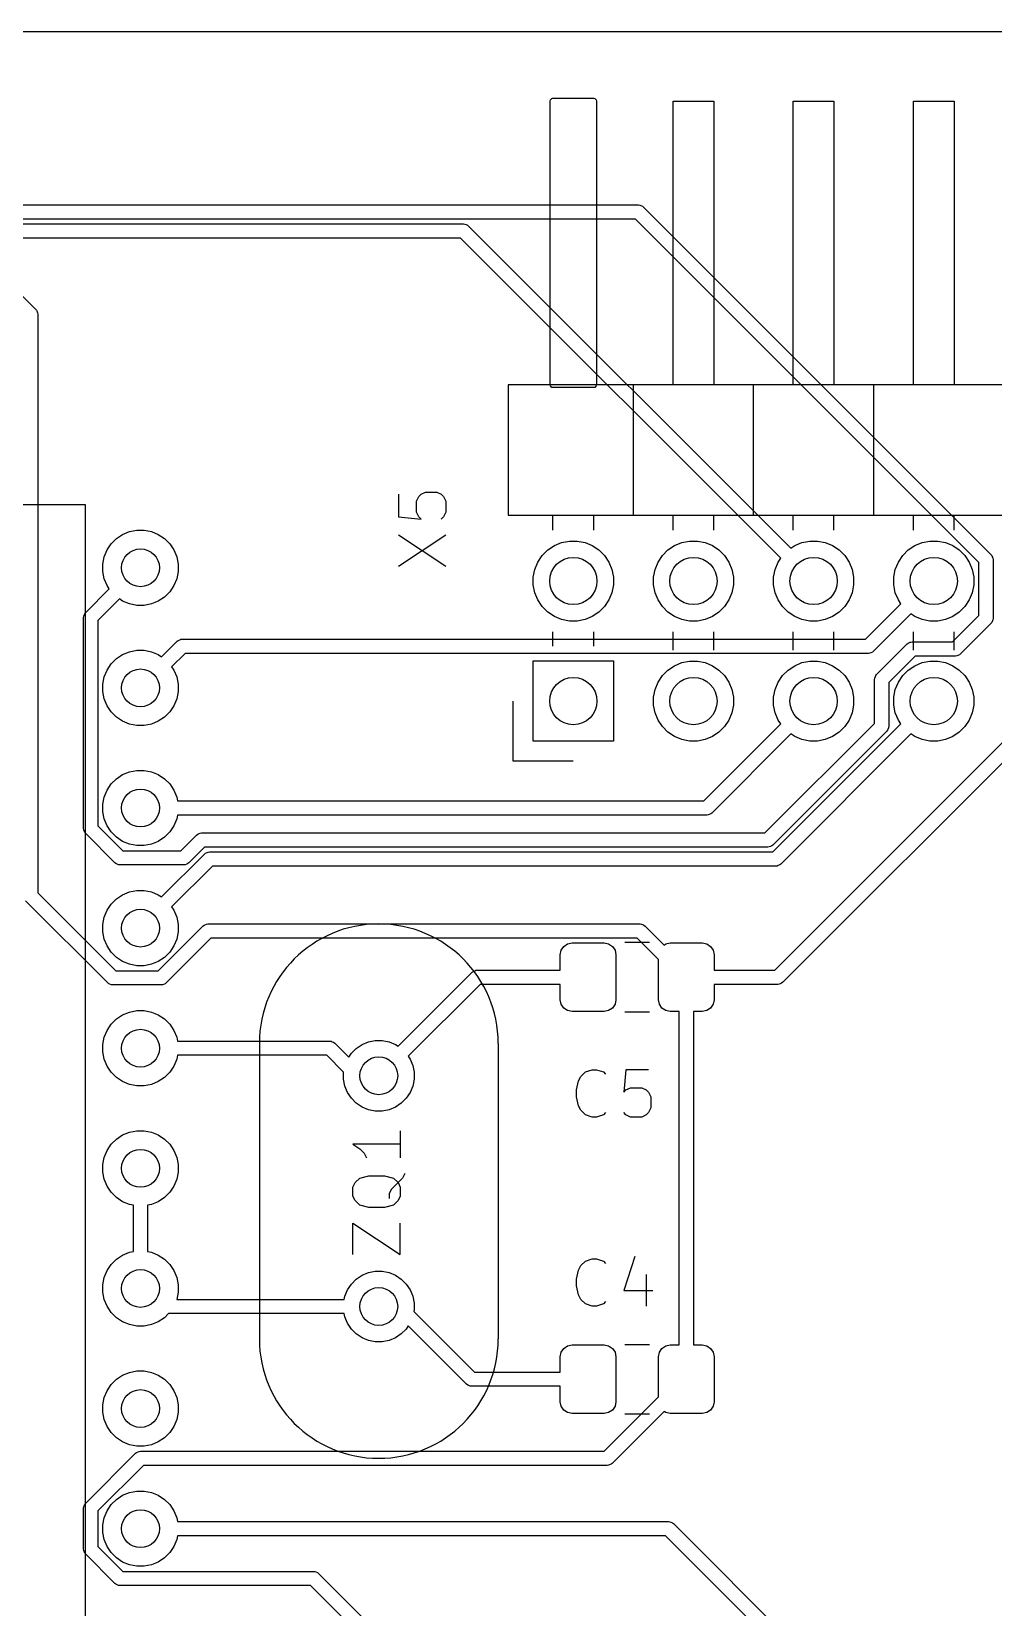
# Model space of a CAD drawing. Extents: x 119.8 to 199.8, y -185.2 to -95.2.
# Drawn here: x 162.95 to 183.29, y -128.49 to -95.16 of the extents above; entities that cross this region are included whole.
import ezdxf

# ---------------------------------------------------------------- set-up
doc = ezdxf.new("R2010")
doc.units = 0
doc.layers.add('BLACK', color=7, linetype='CONTINUOUS')

msp = doc.modelspace()

# ---------------------------------------------------------------- linework, layer by layer
at = {"layer": 'BLACK', "linetype": 'CONTINUOUS'}
for p, q in [((119.7556, -95.1644), (199.7556, -95.1644)), ((173.9156, -96.6344), (173.920167, -96.611439)), ((173.9156, -102.6344), (173.9156, -96.6344)), ((173.920167, -96.611439), (173.952639, -96.578967)), ((173.952639, -96.578967), (173.9756, -96.5744)), ((173.9756, -96.5744), (174.8356, -96.5744)), ((174.8356, -96.5744), (174.858561, -96.578967)), ((174.858561, -96.578967), (174.891033, -96.611439)), ((174.891033, -96.611439), (174.8956, -96.6344)), ((174.8956, -96.6344), (174.8956, -102.6344)), ((176.5156, -96.6344), (177.3756, -96.6344)), ((176.5156, -102.6344), (176.5156, -96.6344)), ((177.3756, -96.6344), (177.3756, -102.6344)), ((179.0556, -96.6344), (179.9156, -96.6344)), ((179.0556, -102.6344), (179.0556, -96.6344)), ((179.9156, -96.6344), (179.9156, -102.6344)), ((181.5956, -96.6344), (182.4556, -96.6344)), ((181.5956, -102.6344), (181.5956, -96.6344)), ((182.4556, -96.6344), (182.4556, -102.6344)), ((150.8584, -98.8316), (175.782112, -98.8316)), ((175.782112, -98.8316), (175.811376, -98.834482)), ((175.811376, -98.834482), (175.833773, -98.843759)), ((175.833773, -98.843759), (175.865447, -98.856879)), ((175.865447, -98.856879), (175.888178, -98.875534)), ((175.888178, -98.875534), (183.234266, -106.221622)), ((175.71998, -99.1316), (150.920532, -99.1316)), ((159.808166, -99.2342), (172.0854, -99.2342)), ((172.0854, -99.2342), (172.114664, -99.237082)), ((172.114664, -99.237082), (172.137061, -99.246359)), ((172.137061, -99.246359), (172.168735, -99.259479)), ((172.168735, -99.259479), (172.191466, -99.278134)), ((172.191466, -99.278134), (179.002898, -106.089566)), ((182.9782, -106.38982), (175.71998, -99.1316)), ((172.023268, -99.5342), (159.870298, -99.5342)), ((178.790766, -106.301698), (172.023268, -99.5342)), ((162.641705, -100.638373), (163.039266, -101.035934)), ((163.039266, -101.035934), (163.057921, -101.058665)), ((163.057921, -101.058665), (163.063341, -101.071751)), ((163.063341, -101.071751), (163.080318, -101.112736)), ((163.080318, -101.112736), (163.0832, -101.142)), ((163.0832, -101.142), (163.0832, -113.377268)), ((173.0256, -102.6344), (173.0256, -105.3944)), ((188.4856, -102.6344), (173.0256, -102.6344)), ((173.920167, -102.657361), (173.9156, -102.6344)), ((174.8956, -102.6344), (174.891033, -102.657361)), ((175.6756, -105.3944), (175.6756, -102.6344)), ((178.2156, -105.3944), (178.2156, -102.6344)), ((180.7556, -105.3944), (180.7556, -102.6344)), ((173.952639, -102.689833), (173.920167, -102.657361)), ((173.9756, -102.6944), (173.952639, -102.689833)), ((174.8356, -102.6944), (173.9756, -102.6944)), ((174.858561, -102.689833), (174.8356, -102.6944)), ((174.891033, -102.657361), (174.858561, -102.689833)), ((170.710419, -104.950114), (170.710419, -105.426304)), ((171.13899, -104.997733), (171.186609, -104.950114)), ((171.186609, -104.950114), (171.281847, -104.902495)), ((171.281847, -104.902495), (171.519942, -104.902495)), ((171.519942, -104.902495), (171.61518, -104.950114)), ((171.61518, -104.950114), (171.6628, -104.997733)), ((164.0956, -105.1744), (158.7956, -105.1744)), ((164.0956, -140.8544), (164.0956, -105.1744)), ((171.091371, -105.092971), (171.13899, -104.997733)), ((171.091371, -105.331066), (171.091371, -105.092971)), ((171.6628, -104.997733), (171.710419, -105.092971)), ((171.710419, -105.092971), (171.710419, -105.331066)), ((170.710419, -105.426304), (171.186609, -105.473923)), ((171.13899, -105.426304), (171.091371, -105.331066)), ((171.186609, -105.473923), (171.13899, -105.426304)), ((171.6628, -105.426304), (171.61518, -105.473923)), ((171.710419, -105.331066), (171.6628, -105.426304)), ((173.0256, -105.3944), (188.4856, -105.3944)), ((173.9756, -105.707042), (173.9756, -105.3944)), ((174.8356, -105.707042), (174.8356, -105.3944)), ((176.5156, -105.707042), (176.5156, -105.3944)), ((177.3756, -105.707042), (177.3756, -105.3944)), ((179.0556, -105.707042), (179.0556, -105.3944)), ((179.9156, -105.707042), (179.9156, -105.3944)), ((181.5956, -105.707042), (181.5956, -105.3944)), ((182.4556, -105.707042), (182.4556, -105.3944)), ((164.637192, -105.996885), (164.748085, -105.885992)), ((164.748085, -105.885992), (164.878483, -105.798863)), ((164.878483, -105.798863), (165.023372, -105.738848)), ((165.023372, -105.738848), (165.177186, -105.708252)), ((165.177186, -105.708252), (165.334014, -105.708252)), ((165.334014, -105.708252), (165.487828, -105.738848)), ((165.487828, -105.738848), (165.632717, -105.798863)), ((165.632717, -105.798863), (165.763115, -105.885992)), ((165.763115, -105.885992), (165.874008, -105.996885)), ((170.710419, -106.473923), (171.710419, -105.807257)), ((170.710419, -105.807257), (171.710419, -106.473923)), ((174.004913, -106.034767), (174.158858, -105.971001)), ((174.158858, -105.971001), (174.322285, -105.938493)), ((174.322285, -105.938493), (174.488915, -105.938493)), ((174.488915, -105.938493), (174.652342, -105.971001)), ((174.652342, -105.971001), (174.806287, -106.034767)), ((176.544913, -106.034767), (176.698858, -105.971001)), ((176.698858, -105.971001), (176.862285, -105.938493)), ((176.862285, -105.938493), (177.028915, -105.938493)), ((177.028915, -105.938493), (177.192342, -105.971001)), ((177.192342, -105.971001), (177.346287, -106.034767)), ((179.084913, -106.034767), (179.238858, -105.971001)), ((179.238858, -105.971001), (179.402285, -105.938493)), ((179.402285, -105.938493), (179.568915, -105.938493)), ((179.568915, -105.938493), (179.732342, -105.971001)), ((179.732342, -105.971001), (179.886287, -106.034767)), ((181.624913, -106.034767), (181.778858, -105.971001)), ((181.778858, -105.971001), (181.942285, -105.938493)), ((181.942285, -105.938493), (182.108915, -105.938493)), ((182.108915, -105.938493), (182.272342, -105.971001)), ((182.272342, -105.971001), (182.426287, -106.034767)), ((164.459452, -106.425986), (164.490048, -106.272172)), ((164.490048, -106.272172), (164.550063, -106.127283)), ((164.550063, -106.127283), (164.637192, -105.996885)), ((165.874008, -105.996885), (165.961137, -106.127283)), ((165.961137, -106.127283), (166.021152, -106.272172)), ((166.021152, -106.272172), (166.051748, -106.425986)), ((173.655967, -106.383713), (173.748541, -106.245166)), ((173.748541, -106.245166), (173.866366, -106.127341)), ((173.866366, -106.127341), (174.004913, -106.034767)), ((174.806287, -106.034767), (174.944834, -106.127341)), ((174.944834, -106.127341), (175.062659, -106.245166)), ((175.062659, -106.245166), (175.155233, -106.383713)), ((176.195967, -106.383713), (176.288541, -106.245166)), ((176.288541, -106.245166), (176.406366, -106.127341)), ((176.406366, -106.127341), (176.544913, -106.034767)), ((177.346287, -106.034767), (177.484834, -106.127341)), ((177.484834, -106.127341), (177.602659, -106.245166)), ((177.602659, -106.245166), (177.695233, -106.383713)), ((178.735967, -106.383713), (178.790766, -106.301698)), ((179.002898, -106.089566), (179.084913, -106.034767)), ((179.886287, -106.034767), (180.024834, -106.127341)), ((180.024834, -106.127341), (180.142659, -106.245166)), ((180.142659, -106.245166), (180.235233, -106.383713)), ((181.275967, -106.383713), (181.368541, -106.245166)), ((181.368541, -106.245166), (181.486366, -106.127341)), ((181.486366, -106.127341), (181.624913, -106.034767)), ((182.426287, -106.034767), (182.564834, -106.127341)), ((182.564834, -106.127341), (182.682659, -106.245166)), ((182.682659, -106.245166), (182.775233, -106.383713)), ((183.234266, -106.221622), (183.252921, -106.244352)), ((183.252921, -106.244352), (183.26094, -106.263713)), ((183.26094, -106.263713), (183.275318, -106.298424)), ((183.275318, -106.298424), (183.2782, -106.327688)), ((164.459452, -106.582814), (164.459452, -106.425986)), ((164.490048, -106.736628), (164.459452, -106.582814)), ((166.051748, -106.582814), (166.021152, -106.736628)), ((166.051748, -106.425986), (166.051748, -106.582814)), ((173.559693, -106.701085), (173.592201, -106.537658)), ((173.592201, -106.537658), (173.655967, -106.383713)), ((175.155233, -106.383713), (175.218999, -106.537658)), ((175.218999, -106.537658), (175.251507, -106.701085)), ((176.099693, -106.701085), (176.132201, -106.537658)), ((176.132201, -106.537658), (176.195967, -106.383713)), ((177.695233, -106.383713), (177.758999, -106.537658)), ((177.758999, -106.537658), (177.791507, -106.701085)), ((178.639693, -106.701085), (178.672201, -106.537658)), ((178.672201, -106.537658), (178.735967, -106.383713)), ((180.235233, -106.383713), (180.298999, -106.537658)), ((180.298999, -106.537658), (180.331507, -106.701085)), ((181.179693, -106.701085), (181.212201, -106.537658)), ((181.212201, -106.537658), (181.275967, -106.383713)), ((182.775233, -106.383713), (182.838999, -106.537658)), ((182.838999, -106.537658), (182.871507, -106.701085)), ((182.9782, -107.51378), (182.9782, -106.38982)), ((183.2782, -106.327688), (183.2782, -107.575912)), ((164.096934, -107.450934), (164.596641, -106.951226)), ((164.550063, -106.881517), (164.490048, -106.736628)), ((164.596641, -106.951226), (164.550063, -106.881517)), ((165.961137, -106.881517), (165.874008, -107.011915)), ((166.021152, -106.736628), (165.961137, -106.881517)), ((173.559693, -106.867715), (173.559693, -106.701085)), ((173.592201, -107.031142), (173.559693, -106.867715)), ((175.251507, -106.867715), (175.218999, -107.031142)), ((175.251507, -106.701085), (175.251507, -106.867715)), ((176.099693, -106.867715), (176.099693, -106.701085)), ((176.132201, -107.031142), (176.099693, -106.867715)), ((177.791507, -106.867715), (177.758999, -107.031142)), ((177.791507, -106.701085), (177.791507, -106.867715)), ((178.639693, -106.867715), (178.639693, -106.701085)), ((178.672201, -107.031142), (178.639693, -106.867715)), ((180.331507, -106.867715), (180.298999, -107.031142)), ((180.331507, -106.701085), (180.331507, -106.867715)), ((181.179693, -106.867715), (181.179693, -106.701085)), ((181.212201, -107.031142), (181.179693, -106.867715)), ((182.871507, -106.867715), (182.838999, -107.031142)), ((182.871507, -106.701085), (182.871507, -106.867715)), ((164.808773, -107.163358), (164.353, -107.619132)), ((164.878483, -107.209937), (164.808773, -107.163358)), ((165.023372, -107.269952), (164.878483, -107.209937)), ((165.177186, -107.300548), (165.023372, -107.269952)), ((165.334014, -107.300548), (165.177186, -107.300548)), ((165.487828, -107.269952), (165.334014, -107.300548)), ((165.632717, -107.209937), (165.487828, -107.269952)), ((165.763115, -107.122808), (165.632717, -107.209937)), ((165.874008, -107.011915), (165.763115, -107.122808)), ((173.655967, -107.185087), (173.592201, -107.031142)), ((173.748541, -107.323634), (173.655967, -107.185087)), ((175.155233, -107.185087), (175.062659, -107.323634)), ((175.218999, -107.031142), (175.155233, -107.185087)), ((176.195967, -107.185087), (176.132201, -107.031142)), ((176.288541, -107.323634), (176.195967, -107.185087)), ((177.695233, -107.185087), (177.602659, -107.323634)), ((177.758999, -107.031142), (177.695233, -107.185087)), ((178.735967, -107.185087), (178.672201, -107.031142)), ((178.828541, -107.323634), (178.735967, -107.185087)), ((180.235233, -107.185087), (180.142659, -107.323634)), ((180.298999, -107.031142), (180.235233, -107.185087)), ((180.583468, -108.0144), (181.330766, -107.267101)), ((181.275967, -107.185087), (181.212201, -107.031142)), ((181.330766, -107.267101), (181.275967, -107.185087)), ((182.775233, -107.185087), (182.682659, -107.323634)), ((182.838999, -107.031142), (182.775233, -107.185087)), ((164.053, -107.557), (164.055882, -107.527736)), ((164.053, -112.020402), (164.053, -107.557)), ((164.055882, -107.527736), (164.076567, -107.477799)), ((164.076567, -107.477799), (164.078279, -107.473665)), ((164.078279, -107.473665), (164.096934, -107.450934)), ((164.353, -107.619132), (164.353, -111.95827)), ((173.866366, -107.441459), (173.748541, -107.323634)), ((174.004913, -107.534033), (173.866366, -107.441459)), ((174.158858, -107.597799), (174.004913, -107.534033)), ((174.322285, -107.630307), (174.158858, -107.597799)), ((174.488915, -107.630307), (174.322285, -107.630307)), ((174.652342, -107.597799), (174.488915, -107.630307)), ((174.806287, -107.534033), (174.652342, -107.597799)), ((174.944834, -107.441459), (174.806287, -107.534033)), ((175.062659, -107.323634), (174.944834, -107.441459)), ((176.406366, -107.441459), (176.288541, -107.323634)), ((176.544913, -107.534033), (176.406366, -107.441459)), ((176.698858, -107.597799), (176.544913, -107.534033)), ((176.862285, -107.630307), (176.698858, -107.597799)), ((177.028915, -107.630307), (176.862285, -107.630307)), ((177.192342, -107.597799), (177.028915, -107.630307)), ((177.346287, -107.534033), (177.192342, -107.597799)), ((177.484834, -107.441459), (177.346287, -107.534033)), ((177.602659, -107.323634), (177.484834, -107.441459)), ((178.946366, -107.441459), (178.828541, -107.323634)), ((179.084913, -107.534033), (178.946366, -107.441459)), ((179.238858, -107.597799), (179.084913, -107.534033)), ((179.402285, -107.630307), (179.238858, -107.597799)), ((179.568915, -107.630307), (179.402285, -107.630307)), ((179.732342, -107.597799), (179.568915, -107.630307)), ((179.886287, -107.534033), (179.732342, -107.597799)), ((180.024834, -107.441459), (179.886287, -107.534033)), ((180.142659, -107.323634), (180.024834, -107.441459)), ((181.542898, -107.479233), (180.751666, -108.270466)), ((181.624913, -107.534033), (181.542898, -107.479233)), ((181.778858, -107.597799), (181.624913, -107.534033)), ((181.942285, -107.630307), (181.778858, -107.597799)), ((182.108915, -107.630307), (181.942285, -107.630307)), ((182.272342, -107.597799), (182.108915, -107.630307)), ((182.426287, -107.534033), (182.272342, -107.597799)), ((182.42018, -108.0718), (182.9782, -107.51378)), ((182.564834, -107.441459), (182.426287, -107.534033)), ((182.682659, -107.323634), (182.564834, -107.441459)), ((183.275318, -107.605175), (183.252921, -107.659247)), ((183.2782, -107.575912), (183.275318, -107.605175)), ((173.9756, -108.1644), (173.9756, -107.861758)), ((174.8356, -108.1644), (174.8356, -107.861758)), ((176.5156, -108.247042), (176.5156, -107.861758)), ((177.3756, -108.247042), (177.3756, -107.861758)), ((179.0556, -108.247042), (179.0556, -107.861758)), ((179.9156, -108.247042), (179.9156, -107.861758)), ((181.5956, -108.247042), (181.5956, -107.861758)), ((182.4556, -108.247042), (182.4556, -107.861758)), ((183.234266, -107.681978), (182.588378, -108.327866)), ((183.252921, -107.659247), (183.234266, -107.681978)), ((164.878483, -108.338863), (165.023372, -108.278848)), ((165.023372, -108.278848), (165.177186, -108.248252)), ((165.177186, -108.248252), (165.334014, -108.248252)), ((165.334014, -108.248252), (165.487828, -108.278848)), ((165.487828, -108.278848), (165.632717, -108.338863)), ((165.702426, -108.385441), (166.029534, -108.058334)), ((166.029534, -108.058334), (166.052265, -108.039679)), ((166.052265, -108.039679), (166.083939, -108.026559)), ((166.083939, -108.026559), (166.106336, -108.017282)), ((166.106336, -108.017282), (166.1356, -108.0144)), ((166.1356, -108.0144), (180.583468, -108.0144)), ((180.674864, -108.311518), (180.6456, -108.3144)), ((180.697261, -108.30224), (180.674864, -108.311518)), ((180.728935, -108.289121), (180.697261, -108.30224)), ((180.751666, -108.270466), (180.728935, -108.289121)), ((180.816934, -108.761622), (181.462822, -108.115734)), ((181.462822, -108.115734), (181.485553, -108.097079)), ((181.485553, -108.097079), (181.524217, -108.081064)), ((181.524217, -108.081064), (181.539624, -108.074682)), ((181.539624, -108.074682), (181.568888, -108.0718)), ((181.568888, -108.0718), (182.42018, -108.0718)), ((164.550063, -108.667283), (164.637192, -108.536885)), ((164.637192, -108.536885), (164.748085, -108.425992)), ((164.748085, -108.425992), (164.878483, -108.338863)), ((165.632717, -108.338863), (165.702426, -108.385441)), ((166.197732, -108.3144), (165.914558, -108.597573)), ((165.914558, -108.597573), (165.961137, -108.667283)), ((180.6456, -108.3144), (166.197732, -108.3144)), ((173.5556, -110.1744), (173.5556, -108.4744)), ((173.5556, -108.4744), (175.2556, -108.4744)), ((175.2556, -108.4744), (175.2556, -110.1744)), ((176.406366, -108.667341), (176.544913, -108.574767)), ((176.544913, -108.574767), (176.698858, -108.511001)), ((176.698858, -108.511001), (176.862285, -108.478493)), ((176.862285, -108.478493), (177.028915, -108.478493)), ((177.028915, -108.478493), (177.192342, -108.511001)), ((177.192342, -108.511001), (177.346287, -108.574767)), ((177.346287, -108.574767), (177.484834, -108.667341)), ((178.946366, -108.667341), (179.084913, -108.574767)), ((179.084913, -108.574767), (179.238858, -108.511001)), ((179.238858, -108.511001), (179.402285, -108.478493)), ((179.402285, -108.478493), (179.568915, -108.478493)), ((179.568915, -108.478493), (179.732342, -108.511001)), ((179.732342, -108.511001), (179.886287, -108.574767)), ((179.886287, -108.574767), (180.024834, -108.667341)), ((181.63102, -108.3718), (181.073, -108.92982)), ((181.486366, -108.667341), (181.624913, -108.574767)), ((181.624913, -108.574767), (181.778858, -108.511001)), ((182.482312, -108.3718), (181.63102, -108.3718)), ((181.778858, -108.511001), (181.942285, -108.478493)), ((181.942285, -108.478493), (182.108915, -108.478493)), ((182.108915, -108.478493), (182.272342, -108.511001)), ((182.272342, -108.511001), (182.426287, -108.574767)), ((182.426287, -108.574767), (182.564834, -108.667341)), ((182.511576, -108.368918), (182.482312, -108.3718)), ((182.533973, -108.35964), (182.511576, -108.368918)), ((182.565647, -108.346521), (182.533973, -108.35964)), ((182.588378, -108.327866), (182.565647, -108.346521)), ((164.459452, -108.965986), (164.490048, -108.812172)), ((164.459452, -109.122814), (164.459452, -108.965986)), ((164.490048, -108.812172), (164.550063, -108.667283)), ((165.961137, -108.667283), (166.021152, -108.812172)), ((166.021152, -108.812172), (166.051748, -108.965986)), ((166.051748, -108.965986), (166.051748, -109.122814)), ((176.132201, -109.077658), (176.195967, -108.923713)), ((176.195967, -108.923713), (176.288541, -108.785166)), ((176.288541, -108.785166), (176.406366, -108.667341)), ((177.484834, -108.667341), (177.602659, -108.785166)), ((177.602659, -108.785166), (177.695233, -108.923713)), ((177.695233, -108.923713), (177.758999, -109.077658)), ((178.672201, -109.077658), (178.735967, -108.923713)), ((178.735967, -108.923713), (178.828541, -108.785166)), ((178.828541, -108.785166), (178.946366, -108.667341)), ((180.024834, -108.667341), (180.142659, -108.785166)), ((180.142659, -108.785166), (180.235233, -108.923713)), ((180.235233, -108.923713), (180.298999, -109.077658)), ((180.773, -108.867688), (180.775882, -108.838424)), ((180.773, -109.795506), (180.773, -108.867688)), ((180.775882, -108.838424), (180.79026, -108.803713)), ((180.79026, -108.803713), (180.798279, -108.784353)), ((180.798279, -108.784353), (180.816934, -108.761622)), ((181.073, -108.92982), (181.073, -109.857638)), ((181.212201, -109.077658), (181.275967, -108.923713)), ((181.275967, -108.923713), (181.368541, -108.785166)), ((181.368541, -108.785166), (181.486366, -108.667341)), ((182.564834, -108.667341), (182.682659, -108.785166)), ((182.682659, -108.785166), (182.775233, -108.923713)), ((182.775233, -108.923713), (182.838999, -109.077658)), ((164.490048, -109.276628), (164.459452, -109.122814)), ((164.550063, -109.421517), (164.490048, -109.276628)), ((166.021152, -109.276628), (165.961137, -109.421517)), ((166.051748, -109.122814), (166.021152, -109.276628)), ((176.099693, -109.241085), (176.132201, -109.077658)), ((176.099693, -109.407715), (176.099693, -109.241085)), ((177.758999, -109.077658), (177.791507, -109.241085)), ((177.791507, -109.241085), (177.791507, -109.407715)), ((178.639693, -109.241085), (178.672201, -109.077658)), ((178.639693, -109.407715), (178.639693, -109.241085)), ((180.298999, -109.077658), (180.331507, -109.241085)), ((180.331507, -109.241085), (180.331507, -109.407715)), ((181.179693, -109.241085), (181.212201, -109.077658)), ((181.179693, -109.407715), (181.179693, -109.241085)), ((182.838999, -109.077658), (182.871507, -109.241085)), ((182.871507, -109.241085), (182.871507, -109.407715)), ((164.637192, -109.551915), (164.550063, -109.421517)), ((164.748085, -109.662808), (164.637192, -109.551915)), ((165.874008, -109.551915), (165.763115, -109.662808)), ((165.961137, -109.421517), (165.874008, -109.551915)), ((173.1356, -110.5944), (173.1356, -109.3244)), ((176.132201, -109.571142), (176.099693, -109.407715)), ((176.195967, -109.725087), (176.132201, -109.571142)), ((177.758999, -109.571142), (177.695233, -109.725087)), ((177.791507, -109.407715), (177.758999, -109.571142)), ((178.672201, -109.571142), (178.639693, -109.407715)), ((178.735967, -109.725087), (178.672201, -109.571142)), ((180.298999, -109.571142), (180.235233, -109.725087)), ((180.331507, -109.407715), (180.298999, -109.571142)), ((181.212201, -109.571142), (181.179693, -109.407715)), ((181.275967, -109.725087), (181.212201, -109.571142)), ((182.838999, -109.571142), (182.775233, -109.725087)), ((182.871507, -109.407715), (182.838999, -109.571142)), ((164.878483, -109.749937), (164.748085, -109.662808)), ((165.023372, -109.809952), (164.878483, -109.749937)), ((165.177186, -109.840548), (165.023372, -109.809952)), ((165.334014, -109.840548), (165.177186, -109.840548)), ((165.487828, -109.809952), (165.334014, -109.840548)), ((165.632717, -109.749937), (165.487828, -109.809952)), ((165.763115, -109.662808), (165.632717, -109.749937)), ((176.288541, -109.863634), (176.195967, -109.725087)), ((176.406366, -109.981459), (176.288541, -109.863634)), ((177.163468, -111.4344), (178.790766, -109.807101)), ((177.602659, -109.863634), (177.484834, -109.981459)), ((177.695233, -109.725087), (177.602659, -109.863634)), ((178.456706, -112.1118), (180.773, -109.795506)), ((178.623468, -112.5144), (181.330766, -109.807101)), ((181.029066, -109.963704), (178.624904, -112.367866)), ((178.663468, -115.0144), (183.870766, -109.807101)), ((178.790766, -109.807101), (178.735967, -109.725087)), ((180.142659, -109.863634), (180.024834, -109.981459)), ((180.235233, -109.725087), (180.142659, -109.863634)), ((181.047721, -109.940973), (181.029066, -109.963704)), ((181.070118, -109.886901), (181.047721, -109.940973)), ((181.073, -109.857638), (181.070118, -109.886901)), ((181.330766, -109.807101), (181.275967, -109.725087)), ((182.682659, -109.863634), (182.564834, -109.981459)), ((182.775233, -109.725087), (182.682659, -109.863634)), ((175.2556, -110.1744), (173.5556, -110.1744)), ((176.544913, -110.074033), (176.406366, -109.981459)), ((176.698858, -110.137799), (176.544913, -110.074033)), ((176.862285, -110.170307), (176.698858, -110.137799)), ((177.028915, -110.170307), (176.862285, -110.170307)), ((177.192342, -110.137799), (177.028915, -110.170307)), ((177.346287, -110.074033), (177.192342, -110.137799)), ((179.002898, -110.019233), (177.331666, -111.690466)), ((177.484834, -109.981459), (177.346287, -110.074033)), ((181.542898, -110.019233), (178.791666, -112.770466)), ((184.082898, -110.019233), (178.831666, -115.270466)), ((179.084913, -110.074033), (179.002898, -110.019233)), ((179.238858, -110.137799), (179.084913, -110.074033)), ((179.402285, -110.170307), (179.238858, -110.137799)), ((179.568915, -110.170307), (179.402285, -110.170307)), ((179.732342, -110.137799), (179.568915, -110.170307)), ((179.886287, -110.074033), (179.732342, -110.137799)), ((180.024834, -109.981459), (179.886287, -110.074033)), ((181.624913, -110.074033), (181.542898, -110.019233)), ((181.778858, -110.137799), (181.624913, -110.074033)), ((181.942285, -110.170307), (181.778858, -110.137799)), ((182.108915, -110.170307), (181.942285, -110.170307)), ((182.272342, -110.137799), (182.108915, -110.170307)), ((182.426287, -110.074033), (182.272342, -110.137799)), ((182.564834, -109.981459), (182.426287, -110.074033)), ((174.4056, -110.5944), (173.1356, -110.5944)), ((164.637192, -111.076885), (164.748085, -110.965992)), ((164.748085, -110.965992), (164.878483, -110.878863)), ((164.878483, -110.878863), (165.023372, -110.818848)), ((165.023372, -110.818848), (165.177186, -110.788252)), ((165.177186, -110.788252), (165.334014, -110.788252)), ((165.334014, -110.788252), (165.487828, -110.818848)), ((165.487828, -110.818848), (165.632717, -110.878863)), ((165.632717, -110.878863), (165.763115, -110.965992)), ((165.763115, -110.965992), (165.874008, -111.076885)), ((164.490048, -111.352172), (164.550063, -111.207283)), ((164.550063, -111.207283), (164.637192, -111.076885)), ((165.874008, -111.076885), (165.961137, -111.207283)), ((165.961137, -111.207283), (166.021152, -111.352172)), ((164.459452, -111.505986), (164.490048, -111.352172)), ((164.459452, -111.662814), (164.459452, -111.505986)), ((166.021152, -111.352172), (166.037508, -111.4344)), ((166.037508, -111.4344), (177.163468, -111.4344)), ((164.353, -111.95827), (164.88173, -112.487)), ((164.490048, -111.816628), (164.459452, -111.662814)), ((164.550063, -111.961517), (164.490048, -111.816628)), ((164.637192, -112.091915), (164.550063, -111.961517)), ((165.961137, -111.961517), (165.874008, -112.091915)), ((166.021152, -111.816628), (165.961137, -111.961517)), ((166.037508, -111.7344), (166.021152, -111.816628)), ((177.2256, -111.7344), (166.037508, -111.7344)), ((177.254864, -111.731518), (177.2256, -111.7344)), ((177.277261, -111.72224), (177.254864, -111.731518)), ((177.308935, -111.709121), (177.277261, -111.72224)), ((177.331666, -111.690466), (177.308935, -111.709121)), ((164.055882, -112.049665), (164.053, -112.020402)), ((164.078279, -112.103737), (164.055882, -112.049665)), ((164.096934, -112.126468), (164.078279, -112.103737)), ((164.713532, -112.743066), (164.096934, -112.126468)), ((164.748085, -112.202808), (164.637192, -112.091915)), ((164.878483, -112.289937), (164.748085, -112.202808)), ((165.023372, -112.349952), (164.878483, -112.289937)), ((165.632717, -112.289937), (165.487828, -112.349952)), ((165.763115, -112.202808), (165.632717, -112.289937)), ((165.874008, -112.091915), (165.763115, -112.202808)), ((166.111506, -112.487), (166.442772, -112.155734)), ((166.442772, -112.155734), (166.465503, -112.137079)), ((166.465503, -112.137079), (166.497177, -112.123959)), ((166.497177, -112.123959), (166.519574, -112.114682)), ((166.519574, -112.114682), (166.548838, -112.1118)), ((166.548838, -112.1118), (178.456706, -112.1118)), ((164.88173, -112.487), (166.111506, -112.487)), ((165.177186, -112.380548), (165.023372, -112.349952)), ((165.334014, -112.380548), (165.177186, -112.380548)), ((165.487828, -112.349952), (165.334014, -112.380548)), ((165.702426, -113.465441), (166.609534, -112.558334)), ((166.61097, -112.4118), (166.279704, -112.743066)), ((166.609534, -112.558334), (166.632265, -112.539679)), ((178.518838, -112.4118), (166.61097, -112.4118)), ((166.632265, -112.539679), (166.663939, -112.526559)), ((166.663939, -112.526559), (166.686336, -112.517282)), ((166.686336, -112.517282), (166.7156, -112.5144)), ((166.7156, -112.5144), (178.623468, -112.5144)), ((178.548102, -112.408918), (178.518838, -112.4118)), ((178.570499, -112.39964), (178.548102, -112.408918)), ((178.602173, -112.386521), (178.570499, -112.39964)), ((178.624904, -112.367866), (178.602173, -112.386521)), ((164.736262, -112.761721), (164.713532, -112.743066)), ((164.774497, -112.777557), (164.736262, -112.761721)), ((164.790334, -112.784118), (164.774497, -112.777557)), ((164.819598, -112.787), (164.790334, -112.784118)), ((166.173638, -112.787), (164.819598, -112.787)), ((166.777732, -112.8144), (165.914558, -113.677573)), ((166.202902, -112.784118), (166.173638, -112.787)), ((166.23586, -112.770466), (166.202902, -112.784118)), ((166.256973, -112.761721), (166.23586, -112.770466)), ((166.279704, -112.743066), (166.256973, -112.761721)), ((178.6856, -112.8144), (166.777732, -112.8144)), ((178.714864, -112.811518), (178.6856, -112.8144)), ((178.737261, -112.80224), (178.714864, -112.811518)), ((178.768935, -112.789121), (178.737261, -112.80224)), ((178.791666, -112.770466), (178.768935, -112.789121)), ((164.564734, -115.283066), (162.827134, -113.545466)), ((163.0832, -113.377268), (164.732932, -115.027)), ((164.550063, -113.747283), (164.637192, -113.616885)), ((164.637192, -113.616885), (164.748085, -113.505992)), ((164.748085, -113.505992), (164.878483, -113.418863)), ((164.878483, -113.418863), (165.023372, -113.358848)), ((165.023372, -113.358848), (165.177186, -113.328252)), ((165.177186, -113.328252), (165.334014, -113.328252)), ((165.334014, -113.328252), (165.487828, -113.358848)), ((165.487828, -113.358848), (165.632717, -113.418863)), ((165.632717, -113.418863), (165.702426, -113.465441)), ((164.459452, -114.045986), (164.490048, -113.892172)), ((164.490048, -113.892172), (164.550063, -113.747283)), ((165.914558, -113.677573), (165.961137, -113.747283)), ((165.961137, -113.747283), (166.021152, -113.892172)), ((166.021152, -113.892172), (166.051748, -114.045986)), ((164.459452, -114.202814), (164.459452, -114.045986)), ((164.490048, -114.356628), (164.459452, -114.202814)), ((165.62947, -115.027), (166.575736, -114.080734)), ((166.051748, -114.202814), (166.021152, -114.356628)), ((166.051748, -114.045986), (166.051748, -114.202814)), ((166.575736, -114.080734), (166.598466, -114.062079)), ((166.598466, -114.062079), (166.637319, -114.045986)), ((166.637319, -114.045986), (166.652538, -114.039682)), ((166.652538, -114.039682), (166.681802, -114.0368)), ((166.681802, -114.0368), (175.8155, -114.0368)), ((175.8155, -114.0368), (175.844764, -114.039682)), ((175.844764, -114.039682), (175.867161, -114.048959)), ((175.867161, -114.048959), (175.898835, -114.062079)), ((175.898835, -114.062079), (175.921566, -114.080734)), ((175.921566, -114.080734), (176.323561, -114.482729)), ((164.550063, -114.501517), (164.490048, -114.356628)), ((164.637192, -114.631915), (164.550063, -114.501517)), ((164.748085, -114.742808), (164.637192, -114.631915)), ((165.874008, -114.631915), (165.763115, -114.742808)), ((166.743934, -114.3368), (165.797668, -115.283066)), ((165.961137, -114.501517), (165.874008, -114.631915)), ((166.021152, -114.356628), (165.961137, -114.501517)), ((175.753368, -114.3368), (166.743934, -114.3368)), ((174.1306, -114.6894), (174.14963, -114.593729)), ((174.14963, -114.593729), (174.203823, -114.512623)), ((174.203823, -114.512623), (174.284929, -114.45843)), ((174.284929, -114.45843), (174.3806, -114.4394)), ((174.3806, -114.4394), (175.0556, -114.4394)), ((175.0556, -114.4394), (175.151271, -114.45843)), ((175.151271, -114.45843), (175.232377, -114.512623)), ((175.232377, -114.512623), (175.28657, -114.593729)), ((175.28657, -114.593729), (175.3056, -114.6894)), ((176.016852, -114.4294), (175.494348, -114.4294)), ((176.2056, -114.789032), (175.753368, -114.3368)), ((176.323561, -114.482729), (176.359929, -114.45843)), ((176.359929, -114.45843), (176.4556, -114.4394)), ((176.4556, -114.4394), (177.1306, -114.4394)), ((177.1306, -114.4394), (177.226271, -114.45843)), ((177.226271, -114.45843), (177.307377, -114.512623)), ((177.307377, -114.512623), (177.36157, -114.593729)), ((177.36157, -114.593729), (177.3806, -114.6894)), ((164.878483, -114.829937), (164.748085, -114.742808)), ((165.023372, -114.889952), (164.878483, -114.829937)), ((165.177186, -114.920548), (165.023372, -114.889952)), ((165.334014, -114.920548), (165.177186, -114.920548)), ((165.487828, -114.889952), (165.334014, -114.920548)), ((165.632717, -114.829937), (165.487828, -114.889952)), ((165.763115, -114.742808), (165.632717, -114.829937)), ((174.1306, -115.0144), (174.1306, -114.6894)), ((175.3056, -114.6894), (175.3056, -115.6394)), ((176.2056, -115.6394), (176.2056, -114.789032)), ((177.3806, -114.6894), (177.3806, -115.0144)), ((164.587464, -115.301721), (164.564734, -115.283066)), ((164.609861, -115.310997), (164.587464, -115.301721)), ((164.641536, -115.324118), (164.609861, -115.310997)), ((164.732932, -115.027), (165.62947, -115.027)), ((165.774937, -115.301721), (165.744327, -115.3144)), ((165.797668, -115.283066), (165.774937, -115.301721)), ((170.704052, -116.623815), (172.269534, -115.058334)), ((172.269534, -115.058334), (172.292265, -115.039679)), ((172.292265, -115.039679), (172.323939, -115.026559)), ((172.323939, -115.026559), (172.346336, -115.017282)), ((172.346336, -115.017282), (172.3756, -115.0144)), ((172.3756, -115.0144), (174.1306, -115.0144)), ((177.3806, -115.0144), (178.663468, -115.0144)), ((178.778518, -115.30172), (178.754864, -115.311518)), ((178.808935, -115.289121), (178.778518, -115.30172)), ((178.831666, -115.270466), (178.808935, -115.289121)), ((164.6708, -115.327), (164.641536, -115.324118)), ((165.691602, -115.327), (164.6708, -115.327)), ((165.720866, -115.324118), (165.691602, -115.327)), ((165.744327, -115.3144), (165.720866, -115.324118)), ((172.437732, -115.3144), (170.916184, -116.835947)), ((174.1306, -115.3144), (172.437732, -115.3144)), ((174.1306, -115.6394), (174.1306, -115.3144)), ((174.14963, -115.735071), (174.1306, -115.6394)), ((175.3056, -115.6394), (175.28657, -115.735071)), ((176.22463, -115.735071), (176.2056, -115.6394)), ((177.3806, -115.6394), (177.36157, -115.735071)), ((178.7256, -115.3144), (177.3806, -115.3144)), ((177.3806, -115.3144), (177.3806, -115.6394)), ((178.754864, -115.311518), (178.7256, -115.3144)), ((164.748085, -116.045992), (164.878483, -115.958863)), ((164.878483, -115.958863), (165.023372, -115.898848)), ((165.023372, -115.898848), (165.177186, -115.868252)), ((165.177186, -115.868252), (165.334014, -115.868252)), ((165.334014, -115.868252), (165.487828, -115.898848)), ((165.487828, -115.898848), (165.632717, -115.958863)), ((165.632717, -115.958863), (165.763115, -116.045992)), ((174.203823, -115.816177), (174.14963, -115.735071)), ((174.284929, -115.87037), (174.203823, -115.816177)), ((174.3806, -115.8894), (174.284929, -115.87037)), ((175.0556, -115.8894), (174.3806, -115.8894)), ((175.151271, -115.87037), (175.0556, -115.8894)), ((175.232377, -115.816177), (175.151271, -115.87037)), ((175.28657, -115.735071), (175.232377, -115.816177)), ((176.016852, -115.8994), (175.494348, -115.8994)), ((176.278823, -115.816177), (176.22463, -115.735071)), ((176.359929, -115.87037), (176.278823, -115.816177)), ((176.4556, -115.8894), (176.359929, -115.87037)), ((176.6431, -115.8894), (176.4556, -115.8894)), ((176.6431, -122.9394), (176.6431, -115.8894)), ((177.1306, -115.8894), (176.9431, -115.8894)), ((176.9431, -115.8894), (176.9431, -122.9394)), ((177.226271, -115.87037), (177.1306, -115.8894)), ((177.307377, -115.816177), (177.226271, -115.87037)), ((177.36157, -115.735071), (177.307377, -115.816177)), ((164.490048, -116.432172), (164.550063, -116.287283)), ((164.550063, -116.287283), (164.637192, -116.156885)), ((164.637192, -116.156885), (164.748085, -116.045992)), ((165.763115, -116.045992), (165.874008, -116.156885)), ((165.874008, -116.156885), (165.961137, -116.287283)), ((165.961137, -116.287283), (166.021152, -116.432172)), ((164.459452, -116.585986), (164.490048, -116.432172)), ((164.459452, -116.742814), (164.459452, -116.585986)), ((166.021152, -116.432172), (166.037508, -116.5144)), ((166.037508, -116.5144), (169.2556, -116.5144)), ((167.7681, -116.5619), (167.7681, -122.8119)), ((169.2556, -116.5144), (169.284864, -116.517282)), ((169.284864, -116.517282), (169.307261, -116.526559)), ((169.307261, -116.526559), (169.338935, -116.539679)), ((169.338935, -116.539679), (169.361666, -116.558334)), ((169.361666, -116.558334), (169.657704, -116.854372)), ((169.817305, -116.667142), (169.939552, -116.585459)), ((169.939552, -116.585459), (170.075386, -116.529195)), ((170.075386, -116.529195), (170.219587, -116.500511)), ((170.219587, -116.500511), (170.366613, -116.500511)), ((170.366613, -116.500511), (170.510814, -116.529195)), ((170.510814, -116.529195), (170.646648, -116.585459)), ((170.646648, -116.585459), (170.704052, -116.623815)), ((172.8181, -116.5619), (172.8181, -122.8119)), ((164.490048, -116.896628), (164.459452, -116.742814)), ((164.550063, -117.041517), (164.490048, -116.896628)), ((166.021152, -116.896628), (165.961137, -117.041517)), ((166.037508, -116.8144), (166.021152, -116.896628)), ((169.193468, -116.8144), (166.037508, -116.8144)), ((169.547664, -117.168596), (169.193468, -116.8144)), ((169.657704, -116.854372), (169.713342, -116.771105)), ((169.713342, -116.771105), (169.817305, -116.667142)), ((170.916184, -116.835947), (170.954541, -116.893352)), ((170.954541, -116.893352), (171.010805, -117.029186)), ((164.637192, -117.171915), (164.550063, -117.041517)), ((164.748085, -117.282808), (164.637192, -117.171915)), ((164.878483, -117.369937), (164.748085, -117.282808)), ((165.763115, -117.282808), (165.632717, -117.369937)), ((165.874008, -117.171915), (165.763115, -117.282808)), ((165.961137, -117.041517), (165.874008, -117.171915)), ((169.546711, -117.173387), (169.547664, -117.168596)), ((169.546711, -117.320413), (169.546711, -117.173387)), ((171.010805, -117.029186), (171.039489, -117.173387)), ((171.039489, -117.173387), (171.039489, -117.320413)), ((174.517505, -117.357314), (174.565124, -117.262076)), ((174.565124, -117.262076), (174.660362, -117.166838)), ((174.660362, -117.166838), (174.803219, -117.119219)), ((174.803219, -117.119219), (174.898457, -117.119219)), ((174.898457, -117.119219), (175.041314, -117.166838)), ((175.041314, -117.166838), (175.088933, -117.214457)), ((175.517505, -117.119219), (175.469886, -117.595409)), ((175.993695, -117.119219), (175.517505, -117.119219)), ((165.023372, -117.429952), (164.878483, -117.369937)), ((165.177186, -117.460548), (165.023372, -117.429952)), ((165.334014, -117.460548), (165.177186, -117.460548)), ((165.487828, -117.429952), (165.334014, -117.460548)), ((165.632717, -117.369937), (165.487828, -117.429952)), ((169.575395, -117.464614), (169.546711, -117.320413)), ((169.631659, -117.600448), (169.575395, -117.464614)), ((169.713342, -117.722695), (169.631659, -117.600448)), ((170.954541, -117.600448), (170.872858, -117.722695)), ((171.010805, -117.464614), (170.954541, -117.600448)), ((171.039489, -117.320413), (171.010805, -117.464614)), ((174.469886, -117.54779), (174.517505, -117.357314)), ((174.469886, -117.690647), (174.469886, -117.54779)), ((175.469886, -117.595409), (175.517505, -117.54779)), ((175.517505, -117.54779), (175.612743, -117.500171)), ((175.612743, -117.500171), (175.850838, -117.500171)), ((175.850838, -117.500171), (175.946076, -117.54779)), ((175.946076, -117.54779), (175.993695, -117.595409)), ((175.993695, -117.595409), (176.041314, -117.690647)), ((169.817305, -117.826658), (169.713342, -117.722695)), ((169.939552, -117.908341), (169.817305, -117.826658)), ((170.075386, -117.964605), (169.939552, -117.908341)), ((170.219587, -117.993289), (170.075386, -117.964605)), ((170.510814, -117.964605), (170.366613, -117.993289)), ((170.646648, -117.908341), (170.510814, -117.964605)), ((170.768895, -117.826658), (170.646648, -117.908341)), ((170.872858, -117.722695), (170.768895, -117.826658)), ((174.517505, -117.881123), (174.469886, -117.690647)), ((174.565124, -117.976361), (174.517505, -117.881123)), ((174.660362, -118.0716), (174.565124, -117.976361)), ((176.041314, -117.928742), (175.993695, -118.02398)), ((176.041314, -117.690647), (176.041314, -117.928742)), ((170.366613, -117.993289), (170.219587, -117.993289)), ((174.803219, -118.119219), (174.660362, -118.0716)), ((174.898457, -118.119219), (174.803219, -118.119219)), ((175.041314, -118.0716), (174.898457, -118.119219)), ((175.088933, -118.02398), (175.041314, -118.0716)), ((175.517505, -118.0716), (175.469886, -118.02398)), ((175.612743, -118.119219), (175.517505, -118.0716)), ((175.850838, -118.119219), (175.612743, -118.119219)), ((175.946076, -118.0716), (175.850838, -118.119219)), ((175.993695, -118.02398), (175.946076, -118.0716)), ((164.637192, -118.696885), (164.748085, -118.585992)), ((164.748085, -118.585992), (164.878483, -118.498863)), ((164.878483, -118.498863), (165.023372, -118.438848)), ((165.023372, -118.438848), (165.177186, -118.408252)), ((165.177186, -118.408252), (165.334014, -118.408252)), ((165.334014, -118.408252), (165.487828, -118.438848)), ((165.487828, -118.438848), (165.632717, -118.498863)), ((165.632717, -118.498863), (165.763115, -118.585992)), ((165.763115, -118.585992), (165.874008, -118.696885)), ((170.747919, -118.411185), (170.747919, -118.982613)), ((164.459452, -119.125986), (164.490048, -118.972172)), ((164.490048, -118.972172), (164.550063, -118.827283)), ((164.550063, -118.827283), (164.637192, -118.696885)), ((165.874008, -118.696885), (165.961137, -118.827283)), ((165.961137, -118.827283), (166.021152, -118.972172)), ((166.021152, -118.972172), (166.051748, -119.125986)), ((170.747919, -118.696899), (169.747919, -118.696899)), ((169.747919, -118.696899), (169.890776, -118.792137)), ((169.890776, -118.792137), (169.986014, -118.887375)), ((169.986014, -118.887375), (170.033633, -118.982613)), ((164.459452, -119.282814), (164.459452, -119.125986)), ((164.490048, -119.436628), (164.459452, -119.282814)), ((166.051748, -119.282814), (166.021152, -119.436628)), ((166.051748, -119.125986), (166.051748, -119.282814)), ((164.550063, -119.581517), (164.490048, -119.436628)), ((164.637192, -119.711915), (164.550063, -119.581517)), ((165.961137, -119.581517), (165.874008, -119.711915)), ((166.021152, -119.436628), (165.961137, -119.581517)), ((169.747919, -119.601661), (169.795538, -119.506423)), ((169.747919, -119.792137), (169.747919, -119.601661)), ((169.795538, -119.506423), (169.890776, -119.411185)), ((169.890776, -119.411185), (170.081252, -119.363566)), ((170.081252, -119.363566), (170.414585, -119.363566)), ((170.414585, -119.363566), (170.605061, -119.411185)), ((170.7003, -119.506423), (170.557442, -119.64928)), ((170.605061, -119.411185), (170.7003, -119.506423)), ((170.795538, -119.411185), (170.7003, -119.506423)), ((170.7003, -119.506423), (170.747919, -119.601661)), ((170.747919, -119.601661), (170.747919, -119.792137)), ((170.843157, -119.315947), (170.795538, -119.411185)), ((164.748085, -119.822808), (164.637192, -119.711915)), ((164.878483, -119.909937), (164.748085, -119.822808)), ((165.023372, -119.969952), (164.878483, -119.909937)), ((165.1056, -119.986308), (165.023372, -119.969952)), ((165.487828, -119.969952), (165.4056, -119.986308)), ((165.632717, -119.909937), (165.487828, -119.969952)), ((165.763115, -119.822808), (165.632717, -119.909937)), ((165.874008, -119.711915), (165.763115, -119.822808)), ((169.795538, -119.887375), (169.747919, -119.792137)), ((169.890776, -119.982613), (169.795538, -119.887375)), ((170.557442, -119.64928), (170.509823, -119.744518)), ((170.509823, -119.744518), (170.509823, -119.839756)), ((170.7003, -119.887375), (170.605061, -119.982613)), ((170.747919, -119.792137), (170.7003, -119.887375)), ((165.1056, -120.962491), (165.1056, -119.986308)), ((165.4056, -119.986308), (165.4056, -120.962491)), ((170.081252, -120.030232), (169.890776, -119.982613)), ((170.414585, -120.030232), (170.081252, -120.030232)), ((170.605061, -119.982613), (170.414585, -120.030232)), ((169.747919, -121.030232), (169.747919, -120.363566)), ((169.747919, -120.363566), (170.747919, -121.030232)), ((170.747919, -121.030232), (170.747919, -120.363566)), ((165.023372, -120.978848), (165.1056, -120.962491)), ((165.4056, -120.962491), (165.487828, -120.978848)), ((164.550063, -121.367283), (164.637192, -121.236885)), ((164.637192, -121.236885), (164.748085, -121.125992)), ((164.748085, -121.125992), (164.878483, -121.038863)), ((164.878483, -121.038863), (165.023372, -120.978848)), ((165.487828, -120.978848), (165.632717, -121.038863)), ((165.632717, -121.038863), (165.763115, -121.125992)), ((165.763115, -121.125992), (165.874008, -121.236885)), ((165.874008, -121.236885), (165.961137, -121.367283)), ((174.517505, -121.357314), (174.565124, -121.262076)), ((174.565124, -121.262076), (174.660362, -121.166838)), ((174.660362, -121.166838), (174.803219, -121.119219)), ((174.803219, -121.119219), (174.898457, -121.119219)), ((174.898457, -121.119219), (175.041314, -121.166838)), ((175.041314, -121.166838), (175.088933, -121.214457)), ((175.707981, -121.0716), (175.469886, -121.785885)), ((164.459452, -121.665986), (164.490048, -121.512172)), ((164.490048, -121.512172), (164.550063, -121.367283)), ((165.961137, -121.367283), (166.021152, -121.512172)), ((166.021152, -121.512172), (166.051748, -121.665986)), ((169.713342, -121.651105), (169.817305, -121.547142)), ((169.817305, -121.547142), (169.939552, -121.465459)), ((169.939552, -121.465459), (170.075386, -121.409195)), ((170.075386, -121.409195), (170.219587, -121.380511)), ((170.219587, -121.380511), (170.366613, -121.380511)), ((170.366613, -121.380511), (170.510814, -121.409195)), ((170.510814, -121.409195), (170.646648, -121.465459)), ((170.646648, -121.465459), (170.768895, -121.547142)), ((170.768895, -121.547142), (170.872858, -121.651105)), ((174.469886, -121.54779), (174.517505, -121.357314)), ((174.469886, -121.690647), (174.469886, -121.54779)), ((175.946076, -121.452552), (175.946076, -122.119219)), ((164.459452, -121.822814), (164.459452, -121.665986)), ((164.490048, -121.976628), (164.459452, -121.822814)), ((166.051748, -121.822814), (166.021152, -121.976628)), ((166.051748, -121.665986), (166.051748, -121.822814)), ((169.561926, -121.9769), (169.575395, -121.909186)), ((169.575395, -121.909186), (169.631659, -121.773352)), ((169.631659, -121.773352), (169.713342, -121.651105)), ((170.872858, -121.651105), (170.954541, -121.773352)), ((170.954541, -121.773352), (171.010805, -121.909186)), ((171.010805, -121.909186), (171.039489, -122.053387)), ((174.517505, -121.881123), (174.469886, -121.690647)), ((174.565124, -121.976361), (174.517505, -121.881123)), ((174.660362, -122.0716), (174.565124, -121.976361)), ((175.469886, -121.785885), (176.088933, -121.785885)), ((164.550063, -122.121517), (164.490048, -121.976628)), ((164.637192, -122.251915), (164.550063, -122.121517)), ((164.748085, -122.362808), (164.637192, -122.251915)), ((165.849023, -122.2769), (165.763115, -122.362808)), ((169.561926, -122.2769), (165.849023, -122.2769)), ((166.021152, -121.976628), (166.021039, -121.9769)), ((166.021039, -121.9769), (169.561926, -121.9769)), ((169.575395, -122.344614), (169.561926, -122.2769)), ((171.039489, -122.200413), (171.033558, -122.230226)), ((171.033558, -122.230226), (172.317732, -123.5144)), ((171.039489, -122.053387), (171.039489, -122.200413)), ((174.803219, -122.119219), (174.660362, -122.0716)), ((174.898457, -122.119219), (174.803219, -122.119219)), ((175.041314, -122.0716), (174.898457, -122.119219)), ((175.088933, -122.02398), (175.041314, -122.0716)), ((164.878483, -122.449937), (164.748085, -122.362808)), ((165.023372, -122.509952), (164.878483, -122.449937)), ((165.177186, -122.540548), (165.023372, -122.509952)), ((165.334014, -122.540548), (165.177186, -122.540548)), ((165.487828, -122.509952), (165.334014, -122.540548)), ((165.632717, -122.449937), (165.487828, -122.509952)), ((165.763115, -122.362808), (165.632717, -122.449937)), ((169.631659, -122.480448), (169.575395, -122.344614)), ((169.713342, -122.602695), (169.631659, -122.480448)), ((169.817305, -122.706658), (169.713342, -122.602695)), ((170.872858, -122.602695), (170.768895, -122.706658)), ((170.916479, -122.537411), (170.872858, -122.602695)), ((172.149534, -123.770466), (170.916479, -122.537411)), ((169.939552, -122.788341), (169.817305, -122.706658)), ((170.075386, -122.844605), (169.939552, -122.788341)), ((170.219587, -122.873289), (170.075386, -122.844605)), ((170.366613, -122.873289), (170.219587, -122.873289)), ((170.510814, -122.844605), (170.366613, -122.873289)), ((170.646648, -122.788341), (170.510814, -122.844605)), ((170.768895, -122.706658), (170.646648, -122.788341)), ((174.203823, -123.012623), (174.284929, -122.95843)), ((174.284929, -122.95843), (174.3806, -122.9394)), ((174.3806, -122.9394), (175.0556, -122.9394)), ((175.0556, -122.9394), (175.151271, -122.95843)), ((175.151271, -122.95843), (175.232377, -123.012623)), ((175.494348, -122.9294), (176.016852, -122.9294)), ((176.278823, -123.012623), (176.359929, -122.95843)), ((176.359929, -122.95843), (176.4556, -122.9394)), ((176.4556, -122.9394), (176.6431, -122.9394)), ((176.9431, -122.9394), (177.1306, -122.9394)), ((177.1306, -122.9394), (177.226271, -122.95843)), ((177.226271, -122.95843), (177.307377, -123.012623)), ((174.1306, -123.1894), (174.14963, -123.093729)), ((174.1306, -123.5144), (174.1306, -123.1894)), ((174.14963, -123.093729), (174.203823, -123.012623)), ((175.232377, -123.012623), (175.28657, -123.093729)), ((175.28657, -123.093729), (175.3056, -123.1894)), ((175.3056, -123.1894), (175.3056, -124.1394)), ((176.2056, -123.1894), (176.22463, -123.093729)), ((176.2056, -124.039768), (176.2056, -123.1894)), ((176.22463, -123.093729), (176.278823, -123.012623)), ((177.307377, -123.012623), (177.36157, -123.093729)), ((177.36157, -123.093729), (177.3806, -123.1894)), ((177.3806, -123.1894), (177.3806, -124.1394)), ((164.748085, -123.665992), (164.878483, -123.578863)), ((164.878483, -123.578863), (165.023372, -123.518848)), ((165.023372, -123.518848), (165.177186, -123.488252)), ((165.177186, -123.488252), (165.334014, -123.488252)), ((165.334014, -123.488252), (165.487828, -123.518848)), ((165.487828, -123.518848), (165.632717, -123.578863)), ((165.632717, -123.578863), (165.763115, -123.665992)), ((172.317732, -123.5144), (174.1306, -123.5144)), ((164.490048, -124.052172), (164.550063, -123.907283)), ((164.550063, -123.907283), (164.637192, -123.776885)), ((164.637192, -123.776885), (164.748085, -123.665992)), ((165.763115, -123.665992), (165.874008, -123.776885)), ((165.874008, -123.776885), (165.961137, -123.907283)), ((165.961137, -123.907283), (166.021152, -124.052172)), ((172.172264, -123.789121), (172.149534, -123.770466)), ((172.196644, -123.799219), (172.172264, -123.789121)), ((172.226336, -123.811518), (172.196644, -123.799219)), ((172.2556, -123.8144), (172.226336, -123.811518)), ((174.1306, -123.8144), (172.2556, -123.8144)), ((174.1306, -124.1394), (174.1306, -123.8144)), ((164.459452, -124.205986), (164.490048, -124.052172)), ((164.459452, -124.362814), (164.459452, -124.205986)), ((166.021152, -124.052172), (166.051748, -124.205986)), ((166.051748, -124.205986), (166.051748, -124.362814)), ((174.14963, -124.235071), (174.1306, -124.1394)), ((174.203823, -124.316177), (174.14963, -124.235071)), ((175.058368, -125.187), (176.2056, -124.039768)), ((175.28657, -124.235071), (175.232377, -124.316177)), ((175.3056, -124.1394), (175.28657, -124.235071)), ((177.36157, -124.235071), (177.307377, -124.316177)), ((177.3806, -124.1394), (177.36157, -124.235071)), ((164.490048, -124.516628), (164.459452, -124.362814)), ((164.550063, -124.661517), (164.490048, -124.516628)), ((166.021152, -124.516628), (165.961137, -124.661517)), ((166.051748, -124.362814), (166.021152, -124.516628)), ((174.284929, -124.37037), (174.203823, -124.316177)), ((174.3806, -124.3894), (174.284929, -124.37037)), ((175.0556, -124.3894), (174.3806, -124.3894)), ((175.151271, -124.37037), (175.0556, -124.3894)), ((175.232377, -124.316177), (175.151271, -124.37037)), ((176.323561, -124.34607), (175.226566, -125.443066)), ((175.494348, -124.3994), (176.016852, -124.3994)), ((176.359929, -124.37037), (176.323561, -124.34607)), ((176.4556, -124.3894), (176.359929, -124.37037)), ((177.1306, -124.3894), (176.4556, -124.3894)), ((177.226271, -124.37037), (177.1306, -124.3894)), ((177.307377, -124.316177), (177.226271, -124.37037)), ((164.637192, -124.791915), (164.550063, -124.661517)), ((164.748085, -124.902808), (164.637192, -124.791915)), ((164.878483, -124.989937), (164.748085, -124.902808)), ((165.763115, -124.902808), (165.632717, -124.989937)), ((165.874008, -124.791915), (165.763115, -124.902808)), ((165.961137, -124.661517), (165.874008, -124.791915)), ((164.096934, -126.282332), (165.148332, -125.230934)), ((165.023372, -125.049952), (164.878483, -124.989937)), ((165.177186, -125.080548), (165.023372, -125.049952)), ((165.148332, -125.230934), (165.171062, -125.212279)), ((165.171062, -125.212279), (165.209297, -125.196442)), ((165.334014, -125.080548), (165.177186, -125.080548)), ((165.209297, -125.196442), (165.225134, -125.189882)), ((165.225134, -125.189882), (165.254398, -125.187)), ((165.254398, -125.187), (175.058368, -125.187)), ((165.487828, -125.049952), (165.334014, -125.080548)), ((165.632717, -124.989937), (165.487828, -125.049952)), ((165.31653, -125.487), (164.353, -126.45053)), ((175.1205, -125.487), (165.31653, -125.487)), ((175.149764, -125.484118), (175.1205, -125.487)), ((175.172161, -125.47484), (175.149764, -125.484118)), ((175.203835, -125.461721), (175.172161, -125.47484)), ((175.226566, -125.443066), (175.203835, -125.461721)), ((164.069673, -126.325841), (164.078279, -126.305063)), ((164.078279, -126.305063), (164.096934, -126.282332)), ((164.637192, -126.316885), (164.748085, -126.205992)), ((164.748085, -126.205992), (164.878483, -126.118863)), ((164.878483, -126.118863), (165.023372, -126.058848)), ((165.023372, -126.058848), (165.177186, -126.028252)), ((165.177186, -126.028252), (165.334014, -126.028252)), ((165.334014, -126.028252), (165.487828, -126.058848)), ((165.487828, -126.058848), (165.632717, -126.118863)), ((165.632717, -126.118863), (165.763115, -126.205992)), ((165.763115, -126.205992), (165.874008, -126.316885)), ((164.053, -126.388398), (164.055882, -126.359134)), ((164.053, -127.260402), (164.053, -126.388398)), ((164.055882, -126.359134), (164.069673, -126.325841)), ((164.353, -126.45053), (164.353, -127.19827)), ((164.459452, -126.745986), (164.490048, -126.592172)), ((164.490048, -126.592172), (164.550063, -126.447283)), ((164.550063, -126.447283), (164.637192, -126.316885)), ((165.874008, -126.316885), (165.961137, -126.447283)), ((165.961137, -126.447283), (166.021152, -126.592172)), ((166.021152, -126.592172), (166.037508, -126.6744)), ((164.459452, -126.902814), (164.459452, -126.745986)), ((164.490048, -127.056628), (164.459452, -126.902814)), ((166.037508, -126.9744), (166.021152, -127.056628)), ((166.037508, -126.6744), (176.4156, -126.6744)), ((176.353468, -126.9744), (166.037508, -126.9744)), ((192.5881, -143.209032), (176.353468, -126.9744)), ((176.4156, -126.6744), (176.444864, -126.677282)), ((176.444864, -126.677282), (176.467261, -126.686559)), ((176.467261, -126.686559), (176.498935, -126.699679)), ((176.498935, -126.699679), (176.521666, -126.718334)), ((176.521666, -126.718334), (192.844166, -143.040834)), ((164.055882, -127.289665), (164.053, -127.260402)), ((164.078279, -127.343737), (164.055882, -127.289665)), ((164.353, -127.19827), (164.88173, -127.727)), ((164.550063, -127.201517), (164.490048, -127.056628)), ((164.637192, -127.331915), (164.550063, -127.201517)), ((165.961137, -127.201517), (165.874008, -127.331915)), ((166.021152, -127.056628), (165.961137, -127.201517)), ((164.096934, -127.366468), (164.078279, -127.343737)), ((164.713532, -127.983066), (164.096934, -127.366468)), ((164.748085, -127.442808), (164.637192, -127.331915)), ((164.878483, -127.529937), (164.748085, -127.442808)), ((165.023372, -127.589952), (164.878483, -127.529937)), ((165.177186, -127.620548), (165.023372, -127.589952)), ((165.334014, -127.620548), (165.177186, -127.620548)), ((165.487828, -127.589952), (165.334014, -127.620548)), ((165.632717, -127.529937), (165.487828, -127.589952)), ((165.763115, -127.442808), (165.632717, -127.529937)), ((165.874008, -127.331915), (165.763115, -127.442808)), ((164.88173, -127.727), (168.913, -127.727)), ((168.913, -127.727), (168.942264, -127.729882)), ((168.942264, -127.729882), (168.961652, -127.737913)), ((168.961652, -127.737913), (168.996335, -127.752279)), ((168.996335, -127.752279), (169.019066, -127.770934)), ((169.019066, -127.770934), (170.861666, -129.613534)), ((164.736262, -128.001721), (164.713532, -127.983066)), ((164.774497, -128.017557), (164.736262, -128.001721)), ((164.790334, -128.024118), (164.774497, -128.017557)), ((164.819598, -128.027), (164.790334, -128.024118)), ((168.850868, -128.027), (164.819598, -128.027)), ((170.6056, -129.781732), (168.850868, -128.027))]:
    msp.add_line(p, q, dxfattribs=at)
at = {"layer": 'BLACK'}
for centre, radius in [((165.2556, -106.5044), 0.4), ((165.2556, -106.5044), 0.4), ((165.2556, -106.5044), 0.4), ((174.4056, -106.7844), 0.5), ((174.4056, -106.7844), 0.5), ((174.4056, -106.7844), 0.5), ((176.9456, -106.7844), 0.5), ((176.9456, -106.7844), 0.5), ((176.9456, -106.7844), 0.5), ((179.4856, -106.7844), 0.5), ((179.4856, -106.7844), 0.5), ((179.4856, -106.7844), 0.5), ((182.0256, -106.7844), 0.5), ((182.0256, -106.7844), 0.5), ((182.0256, -106.7844), 0.5), ((165.2556, -109.0444), 0.4), ((165.2556, -109.0444), 0.4), ((165.2556, -109.0444), 0.4), ((174.4056, -109.3244), 0.5), ((174.4056, -109.3244), 0.5), ((174.4056, -109.3244), 0.5), ((176.9456, -109.3244), 0.5), ((176.9456, -109.3244), 0.5), ((176.9456, -109.3244), 0.5), ((179.4856, -109.3244), 0.5), ((179.4856, -109.3244), 0.5), ((179.4856, -109.3244), 0.5), ((182.0256, -109.3244), 0.5), ((182.0256, -109.3244), 0.5), ((182.0256, -109.3244), 0.5), ((165.2556, -111.5844), 0.4), ((165.2556, -111.5844), 0.4), ((165.2556, -111.5844), 0.4), ((165.2556, -114.1244), 0.4), ((165.2556, -114.1244), 0.4), ((165.2556, -114.1244), 0.4), ((165.2556, -116.6644), 0.4), ((165.2556, -116.6644), 0.4), ((165.2556, -116.6644), 0.4), ((170.2931, -117.2469), 0.4), ((170.2931, -117.2469), 0.4), ((170.2931, -117.2469), 0.4), ((165.2556, -119.2044), 0.4), ((165.2556, -119.2044), 0.4), ((165.2556, -119.2044), 0.4), ((165.2556, -121.7444), 0.4), ((165.2556, -121.7444), 0.4), ((165.2556, -121.7444), 0.4), ((170.2931, -122.1269), 0.4), ((170.2931, -122.1269), 0.4), ((170.2931, -122.1269), 0.4), ((165.2556, -124.2844), 0.4), ((165.2556, -124.2844), 0.4), ((165.2556, -124.2844), 0.4), ((165.2556, -126.8244), 0.4), ((165.2556, -126.8244), 0.4), ((165.2556, -126.8244), 0.4)]:
    msp.add_circle(centre, radius, dxfattribs=at)
for centre, start, end in [((170.2931, -116.5619), 0, 180), ((170.2931, -122.8119), -180, 0)]:
    msp.add_arc(centre, 2.525, start, end, dxfattribs=at)
at = {"layer": 'WHITE'}
for centre, radius in [((165.2556, -106.5044), 0.4), ((174.4056, -106.7844), 0.5), ((176.9456, -106.7844), 0.5), ((179.4856, -106.7844), 0.5), ((182.0256, -106.7844), 0.5), ((165.2556, -109.0444), 0.4), ((174.4056, -109.3244), 0.5), ((176.9456, -109.3244), 0.5), ((179.4856, -109.3244), 0.5), ((182.0256, -109.3244), 0.5), ((165.2556, -111.5844), 0.4), ((165.2556, -114.1244), 0.4), ((165.2556, -116.6644), 0.4), ((170.2931, -117.2469), 0.4), ((165.2556, -119.2044), 0.4), ((165.2556, -121.7444), 0.4), ((170.2931, -122.1269), 0.4), ((165.2556, -124.2844), 0.4), ((165.2556, -126.8244), 0.4)]:
    msp.add_circle(centre, radius, dxfattribs=at)

doc.saveas('drawing.dxf')
